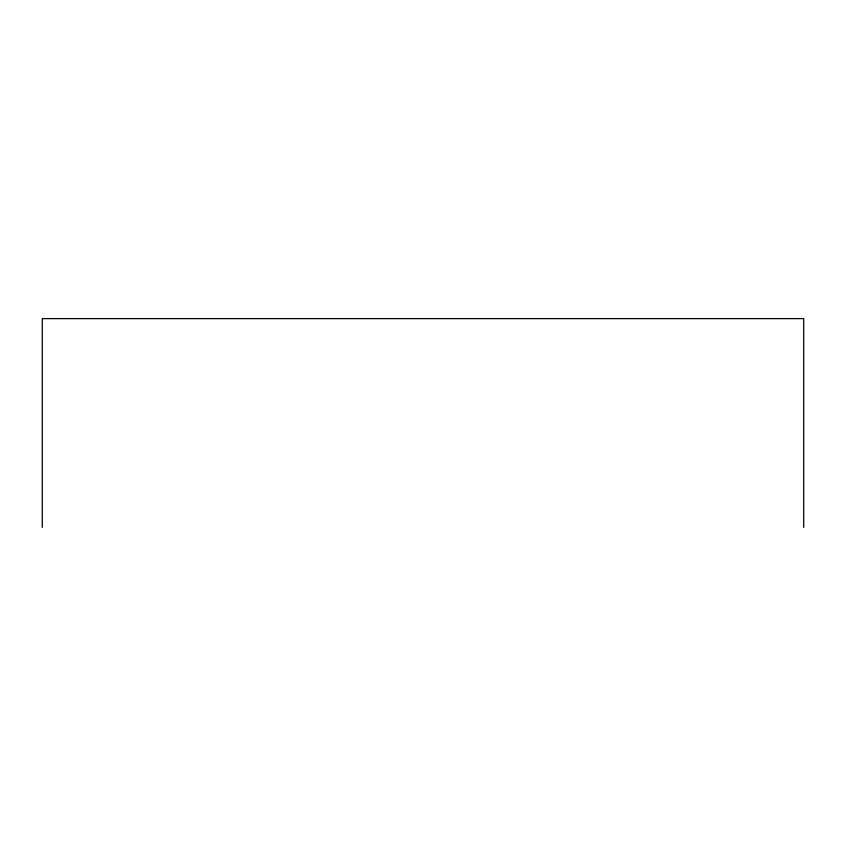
<?xml version="1.0" encoding="UTF-8"?>
<svg xmlns="http://www.w3.org/2000/svg" width="846" height="846" viewBox="0 0 846 846"><rect width="100%" height="100%" fill="white"/><g stroke="black" fill="none" stroke-linecap="round" stroke-linejoin="round"><path stroke-width="1.27" d="M803.7 527.386L803.7 318.614L42.3 318.614L42.3 527.386"/></g></svg>
